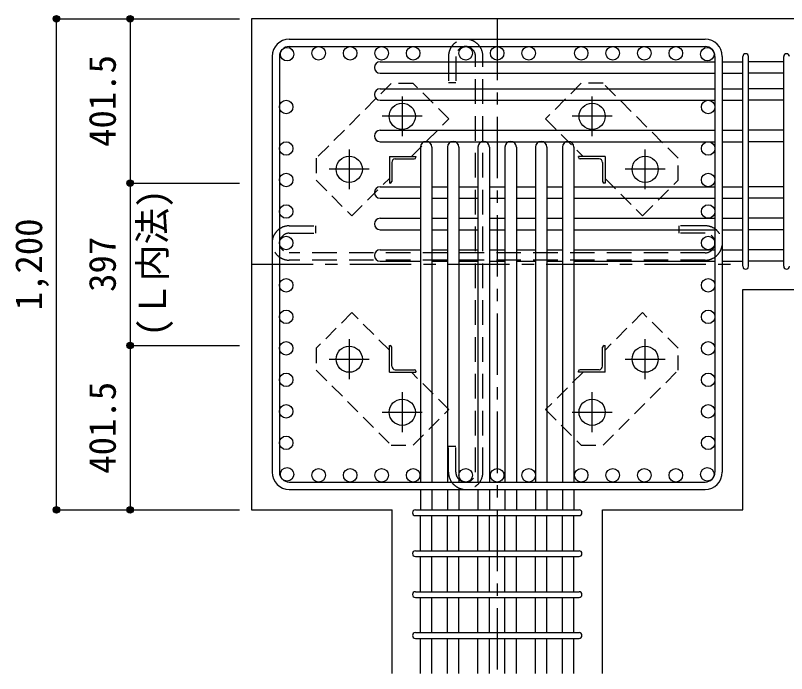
# Model space of a CAD drawing. Units: millimetres at full size, sheet at 1:30. Extents: x -5973 to 5954, y -4195 to 4201.
# Drawn here: x -625 to 1259, y 1456 to 3064 of the extents above; entities that cross this region are included whole.
import ezdxf
from ezdxf.enums import TextEntityAlignment as Align

# ---------------------------------------------------------------- set-up
doc = ezdxf.new("R2010")
doc.units = ezdxf.units.MM
doc.header["$LTSCALE"] = 30
doc.header["$PDMODE"] = 32
doc.header["$PDSIZE"] = 15
for name, pattern in [('CHAIN1', [8, 5, -1, 1, -1]), ('DASHED1', [1.8, 1.2, -0.6]), ('DASHED2', [3, 2, -1])]:
    doc.linetypes.add(name, pattern=pattern)
for name, color, linetype in [('0-1_躯体線', 2, 'Continuous'), ('0-2_アンカーボルト', 4, 'CHAIN1'), ('0-3_立上り筋', 3, 'Continuous'), ('0-4_フープ筋', 7, 'Continuous'), ('0-5_基礎梁筋', 7, 'Continuous'), ('0-6_スタラップ筋', 7, 'Continuous'), ('0-7_文字', 4, 'Continuous'), ('0-9_プレート', 4, 'DASHED1'), ('0-A_アングル', 4, 'Continuous'), ('0-C', 7, 'DASHED2'), ('0-D_寸法', 4, 'Continuous')]:
    doc.layers.add(name, color=color, linetype=linetype)
doc.styles.add('ＭＳ ゴシック', font='')
doc.styles.get('ＭＳ ゴシック').set_extended_font_data('MS Gothic')

msp = doc.modelspace()

# ---------------------------------------------------------------- linework, layer by layer
at = {"layer": '0-1_躯体線'}
for p, q in [((1552.44, 3056.03), (-47.56, 3056.03)), ((-47.56, 3056.03), (-47.56, 1856.03)), ((1152.44, 2394.03), (1552.44, 2394.03)), ((1152.44, 1856.03), (1152.44, 2394.03)), ((-47.56, 1856.03), (295.44, 1856.03)), ((295.44, 1456.03), (295.44, 1856.03)), ((809.44, 1456.03), (809.44, 1856.03)), ((809.44, 1856.03), (1152.44, 1856.03))]:
    msp.add_line(p, q, dxfattribs=at)
at = {"layer": '0-2_アンカーボルト'}
for p, q in [((320.44, 2866.23), (320.44, 2768.73)), ((784.44, 2768.73), (784.44, 2866.23)), ((369.24, 2817.53), (271.74, 2817.53)), ((833.14, 2817.53), (735.64, 2817.53)), ((190.94, 2736.73), (190.94, 2639.23)), ((913.94, 2639.23), (913.94, 2736.73)), ((239.74, 2688.03), (142.24, 2688.03)), ((962.64, 2688.03), (865.14, 2688.03)), ((190.94, 2272.83), (190.94, 2175.33)), ((913.94, 2175.33), (913.94, 2272.83)), ((142.24, 2224.03), (239.74, 2224.03)), ((865.14, 2224.03), (962.64, 2224.03)), ((320.44, 2143.33), (320.44, 2045.83)), ((784.44, 2045.83), (784.44, 2143.33)), ((271.74, 2094.53), (369.24, 2094.53)), ((735.64, 2094.53), (833.14, 2094.53))]:
    msp.add_line(p, q, dxfattribs=at)
at = {"layer": '0-2_アンカーボルト', "color": 3, "linetype": 'Continuous'}
for centre in [(320.44, 2817.53), (784.44, 2817.53), (190.94, 2688.03), (913.94, 2688.03), (190.94, 2224.03), (913.94, 2224.03), (320.44, 2094.53), (784.44, 2094.53)]:
    msp.add_circle(centre, 32, dxfattribs=at)
at = {"layer": '0-3_立上り筋'}
for centre in [(39.13, 2969.33), (116.13, 2971.53), (193.13, 2971.53), (270.13, 2971.53), (347.13, 2971.53), (475.44, 2971.53), (552.44, 2971.53), (629.44, 2971.53), (757.74, 2971.53), (834.74, 2971.53), (911.74, 2971.53), (988.74, 2971.53), (1065.74, 2969.33), (36.94, 2840.33), (1067.94, 2840.33), (36.94, 2739.03), (1067.94, 2739.03), (36.94, 2662.03), (1067.94, 2662.03), (36.94, 2585.03), (1067.94, 2585.03), (36.94, 2508.03), (1067.94, 2508.03), (36.94, 2404.73), (1067.94, 2404.73), (36.94, 2327.73), (1067.94, 2327.73), (36.94, 2250.73), (1067.94, 2250.73), (36.94, 2173.73), (1067.94, 2173.73), (36.94, 2096.73), (1067.94, 2096.73), (36.94, 2019.73), (1067.94, 2019.73), (39.13, 1942.73), (116.13, 1940.53), (193.13, 1940.53), (270.13, 1940.53), (347.13, 1940.53), (475.44, 1940.53), (552.44, 1940.53), (629.44, 1940.53), (757.74, 1940.53), (834.74, 1940.53), (911.74, 1940.53), (988.74, 1940.53), (1065.74, 1942.73)]:
    msp.add_circle(centre, 16.5, dxfattribs=at)
at = {"layer": '0-4_フープ筋'}
for p, q in [((44.44, 3006.03), (1060.44, 3006.03)), ((44.44, 2988.03), (1060.44, 2988.03)), ((2.44, 2964.03), (2.44, 1948.03)), ((20.44, 2964.03), (20.44, 1948.03)), ((1084.44, 2964.03), (1084.44, 1948.03)), ((1102.44, 2964.03), (1102.44, 1948.03)), ((44.44, 1924.03), (1060.44, 1924.03)), ((44.44, 1906.03), (1060.44, 1906.03))]:
    msp.add_line(p, q, dxfattribs=at)
for centre, radius, start, end in [((44.44, 2964.03), 42, 90, 180), ((1060.44, 2964.03), 42, 0, 90), ((44.44, 2964.03), 24, 90, 180), ((1060.44, 2964.03), 24, 0, 90), ((44.44, 1948.03), 42, 180, 270), ((44.44, 1948.03), 24, 180, 270), ((1060.44, 1948.03), 24, 270, 0), ((1060.44, 1948.03), 42, 270, 0)]:
    msp.add_arc(centre, radius, start, end, dxfattribs=at)
at = {"layer": '0-5_基礎梁筋'}
for p, q in [((266.44, 2950.83), (1084.44, 2950.83)), ((1102.44, 2950.83), (1152.44, 2950.83)), ((1252.44, 2950.83), (1166.44, 2950.83)), ((266.44, 2922.83), (1084.44, 2922.83)), ((1102.44, 2922.83), (1152.44, 2922.83)), ((1252.44, 2922.83), (1166.44, 2922.83)), ((266.44, 2884.83), (1084.44, 2884.83)), ((1102.44, 2884.83), (1152.44, 2884.83)), ((1252.44, 2884.83), (1166.44, 2884.83)), ((266.44, 2856.83), (1084.44, 2856.83)), ((1102.44, 2856.83), (1152.44, 2856.83)), ((1252.44, 2856.83), (1166.44, 2856.83)), ((266.44, 2783.53), (1084.44, 2783.53)), ((1102.44, 2783.53), (1152.44, 2783.53)), ((1252.44, 2783.53), (1166.44, 2783.53)), ((266.44, 2755.53), (1084.44, 2755.53)), ((1102.44, 2755.53), (1152.44, 2755.53)), ((1252.44, 2755.53), (1166.44, 2755.53)), ((364.94, 2742.03), (364.94, 1924.03)), ((392.94, 2742.03), (392.94, 1924.03)), ((430.94, 2742.03), (430.94, 1924.03)), ((458.94, 2742.03), (458.94, 1924.03)), ((505.44, 2742.03), (505.44, 1924.03)), ((533.44, 2742.03), (533.44, 1924.03)), ((571.44, 2742.03), (571.44, 1924.03)), ((599.44, 2742.03), (599.44, 1924.03)), ((645.94, 2742.03), (645.94, 1924.03)), ((673.94, 2742.03), (673.94, 1924.03)), ((711.94, 2742.03), (711.94, 1924.03)), ((739.94, 2742.03), (739.94, 1924.03)), ((266.44, 2645.53), (364.94, 2645.53)), ((392.94, 2645.53), (430.94, 2645.53)), ((458.94, 2645.53), (505.44, 2645.53)), ((533.44, 2645.53), (571.44, 2645.53)), ((599.44, 2645.53), (645.94, 2645.53)), ((673.94, 2645.53), (711.94, 2645.53)), ((739.94, 2645.53), (1084.44, 2645.53)), ((1102.44, 2645.53), (1152.44, 2645.53)), ((1252.44, 2645.53), (1166.44, 2645.53)), ((266.44, 2617.53), (364.94, 2617.53)), ((392.94, 2617.53), (430.94, 2617.53)), ((458.94, 2617.53), (505.44, 2617.53)), ((533.44, 2617.53), (571.44, 2617.53)), ((599.44, 2617.53), (645.94, 2617.53)), ((673.94, 2617.53), (711.94, 2617.53)), ((739.94, 2617.53), (1084.44, 2617.53)), ((1102.44, 2617.53), (1152.44, 2617.53)), ((1252.44, 2617.53), (1166.44, 2617.53)), ((266.44, 2568.53), (364.94, 2568.53)), ((392.94, 2568.53), (430.94, 2568.53)), ((458.94, 2568.53), (505.44, 2568.53)), ((533.44, 2568.53), (571.44, 2568.53)), ((599.44, 2568.53), (645.94, 2568.53)), ((673.94, 2568.53), (711.94, 2568.53)), ((739.94, 2568.53), (1084.44, 2568.53)), ((1102.44, 2568.53), (1152.44, 2568.53)), ((1252.44, 2568.53), (1166.44, 2568.53)), ((266.44, 2540.53), (364.94, 2540.53)), ((392.94, 2540.53), (430.94, 2540.53)), ((458.94, 2540.53), (505.44, 2540.53)), ((533.44, 2540.53), (571.44, 2540.53)), ((599.44, 2540.53), (645.94, 2540.53)), ((673.94, 2540.53), (711.94, 2540.53)), ((739.94, 2540.53), (1084.44, 2540.53)), ((1102.44, 2540.53), (1152.44, 2540.53)), ((1252.44, 2540.53), (1166.44, 2540.53)), ((266.44, 2491.53), (364.94, 2491.53)), ((392.94, 2491.53), (430.94, 2491.53)), ((458.94, 2491.53), (505.44, 2491.53)), ((533.44, 2491.53), (571.44, 2491.53)), ((599.44, 2491.53), (645.94, 2491.53)), ((673.94, 2491.53), (711.94, 2491.53)), ((739.94, 2491.53), (1084.44, 2491.53)), ((1102.44, 2491.53), (1152.44, 2491.53)), ((1252.44, 2491.53), (1166.44, 2491.53)), ((266.44, 2463.53), (364.94, 2463.53)), ((392.94, 2463.53), (430.94, 2463.53)), ((458.94, 2463.53), (505.44, 2463.53)), ((533.44, 2463.53), (571.44, 2463.53)), ((599.44, 2463.53), (645.94, 2463.53)), ((673.94, 2463.53), (711.94, 2463.53)), ((739.94, 2463.53), (1084.44, 2463.53)), ((1102.44, 2463.53), (1152.44, 2463.53)), ((1252.44, 2463.53), (1166.44, 2463.53)), ((364.94, 1906.03), (364.94, 1856.03)), ((392.94, 1906.03), (392.94, 1856.03)), ((430.94, 1906.03), (430.94, 1856.03)), ((458.94, 1906.03), (458.94, 1856.03)), ((505.44, 1906.03), (505.44, 1856.03)), ((533.44, 1906.03), (533.44, 1856.03)), ((571.44, 1906.03), (571.44, 1856.03)), ((599.44, 1906.03), (599.44, 1856.03)), ((645.94, 1906.03), (645.94, 1856.03)), ((673.94, 1906.03), (673.94, 1856.03)), ((711.94, 1906.03), (711.94, 1856.03)), ((739.94, 1906.03), (739.94, 1856.03)), ((364.94, 1756.03), (364.94, 1842.03)), ((392.94, 1756.03), (392.94, 1842.03)), ((430.94, 1756.03), (430.94, 1842.03)), ((458.94, 1756.03), (458.94, 1842.03)), ((505.44, 1756.03), (505.44, 1842.03)), ((533.44, 1756.03), (533.44, 1842.03)), ((571.44, 1756.03), (571.44, 1842.03)), ((599.44, 1756.03), (599.44, 1842.03)), ((645.94, 1756.03), (645.94, 1842.03)), ((673.94, 1756.03), (673.94, 1842.03)), ((711.94, 1756.03), (711.94, 1842.03)), ((739.94, 1756.03), (739.94, 1842.03)), ((364.94, 1656.03), (364.94, 1742.03)), ((392.94, 1656.03), (392.94, 1742.03)), ((430.94, 1656.03), (430.94, 1742.03)), ((458.94, 1656.03), (458.94, 1742.03)), ((505.44, 1656.03), (505.44, 1742.03)), ((533.44, 1656.03), (533.44, 1742.03)), ((571.44, 1656.03), (571.44, 1742.03)), ((599.44, 1656.03), (599.44, 1742.03)), ((645.94, 1656.03), (645.94, 1742.03)), ((673.94, 1656.03), (673.94, 1742.03)), ((711.94, 1656.03), (711.94, 1742.03)), ((739.94, 1656.03), (739.94, 1742.03)), ((364.94, 1556.03), (364.94, 1642.03)), ((392.94, 1556.03), (392.94, 1642.03)), ((430.94, 1556.03), (430.94, 1642.03)), ((458.94, 1556.03), (458.94, 1642.03)), ((505.44, 1556.03), (505.44, 1642.03)), ((533.44, 1556.03), (533.44, 1642.03)), ((571.44, 1556.03), (571.44, 1642.03)), ((599.44, 1556.03), (599.44, 1642.03)), ((645.94, 1556.03), (645.94, 1642.03)), ((673.94, 1556.03), (673.94, 1642.03)), ((711.94, 1556.03), (711.94, 1642.03)), ((739.94, 1556.03), (739.94, 1642.03)), ((364.94, 1456.03), (364.94, 1542.03)), ((392.94, 1456.03), (392.94, 1542.03)), ((430.94, 1456.03), (430.94, 1542.03)), ((458.94, 1456.03), (458.94, 1542.03)), ((505.44, 1456.03), (505.44, 1542.03)), ((533.44, 1456.03), (533.44, 1542.03)), ((571.44, 1456.03), (571.44, 1542.03)), ((599.44, 1456.03), (599.44, 1542.03)), ((645.94, 1456.03), (645.94, 1542.03)), ((673.94, 1456.03), (673.94, 1542.03)), ((711.94, 1456.03), (711.94, 1542.03)), ((739.94, 1456.03), (739.94, 1542.03))]:
    msp.add_line(p, q, dxfattribs=at)
for centre, start, end in [((266.44, 2936.83), 90, 270), ((266.44, 2870.83), 90, 270), ((266.44, 2769.53), 90, 270), ((378.94, 2742.03), 0, 180), ((444.94, 2742.03), 0, 180), ((519.44, 2742.03), 0, 180), ((585.44, 2742.03), 0, 180), ((659.94, 2742.03), 0, 180), ((725.94, 2742.03), 0, 180), ((266.44, 2631.53), 90, 270), ((266.44, 2554.53), 90, 270), ((266.44, 2477.53), 90, 270)]:
    msp.add_arc(centre, 14, start, end, dxfattribs=at)
at = {"layer": '0-6_スタラップ筋'}
for p, q in [((1152.44, 2451.03), (1152.44, 2963.33)), ((1166.44, 2451.03), (1166.44, 2963.33)), ((1252.44, 2451.03), (1252.44, 2963.33)), ((352.44, 1856.03), (752.44, 1856.03)), ((352.44, 1842.03), (752.44, 1842.03)), ((352.44, 1756.03), (752.44, 1756.03)), ((352.44, 1742.03), (752.44, 1742.03)), ((352.44, 1656.03), (752.44, 1656.03)), ((352.44, 1642.03), (752.44, 1642.03)), ((352.44, 1556.03), (752.44, 1556.03)), ((352.44, 1542.03), (752.44, 1542.03))]:
    msp.add_line(p, q, dxfattribs=at)
for centre, start, end in [((1159.44, 2963.33), 0, 180), ((1159.44, 2963.33), 0, 180), ((1159.44, 2963.33), 0, 180), ((1159.44, 2963.33), 0, 180), ((1259.44, 2963.33), 0, 180), ((1159.44, 2451.03), 180, 0), ((1159.44, 2451.03), 180, 0), ((1159.44, 2451.03), 180, 0), ((1159.44, 2451.03), 180, 0), ((1259.44, 2451.03), 180, 0), ((352.44, 1849.03), 90, 270), ((352.44, 1849.03), 90, 270), ((352.44, 1849.03), 90, 270), ((352.44, 1849.03), 90, 270), ((752.44, 1849.03), 270, 90), ((752.44, 1849.03), 270, 90), ((752.44, 1849.03), 270, 90), ((752.44, 1849.03), 270, 90), ((352.44, 1749.03), 90, 270), ((752.44, 1749.03), 270, 90), ((352.44, 1649.03), 90, 270), ((752.44, 1649.03), 270, 90), ((352.44, 1549.03), 90, 270), ((752.44, 1549.03), 270, 90)]:
    msp.add_arc(centre, 7, start, end, dxfattribs=at)
at = {"layer": '0-9_プレート'}
for points in [[(342.64, 2719.53), (434.24, 2811.13), (347.24, 2898.03), (293.54, 2898.03), (110.34, 2714.93)], [(811.34, 2898.13), (757.64, 2898.13), (670.64, 2811.13), (762.24, 2719.53)], [(815.94, 2665.83), (907.54, 2574.23), (994.44, 2661.23), (994.44, 2714.93), (811.34, 2898.13)], [(110.34, 2714.93), (110.34, 2661.23), (197.34, 2574.23), (288.94, 2665.83)], [(288.94, 2246.23), (197.34, 2337.83), (110.44, 2250.83), (110.44, 2197.13), (293.54, 2013.93)], [(994.54, 2197.13), (994.54, 2250.83), (907.54, 2337.83), (815.94, 2246.23)], [(293.54, 2013.93), (347.24, 2013.93), (434.24, 2100.93), (342.64, 2192.53)], [(762.24, 2192.53), (670.64, 2100.93), (757.64, 2014.03), (811.34, 2014.03), (994.54, 2197.13)]]:
    msp.add_lwpolyline(points, dxfattribs=at)
at = {"layer": '0-A_アングル'}
for p, q in [((288.94, 2719.53), (353.94, 2719.53)), ((288.94, 2719.53), (288.94, 2654.53)), ((303.44, 2713.53), (349.94, 2713.53)), ((353.94, 2719.53), (353.94, 2717.53)), ((815.94, 2719.53), (750.94, 2719.53)), ((750.94, 2717.53), (750.94, 2719.53)), ((801.44, 2713.53), (754.94, 2713.53)), ((815.94, 2719.53), (815.94, 2654.53)), ((294.94, 2705.03), (294.94, 2658.53)), ((809.94, 2705.03), (809.94, 2658.53)), ((290.94, 2654.53), (288.94, 2654.53)), ((815.94, 2654.53), (813.94, 2654.53)), ((288.94, 2257.53), (290.94, 2257.53)), ((288.94, 2192.53), (288.94, 2257.53)), ((294.94, 2207.03), (294.94, 2253.53)), ((809.94, 2207.03), (809.94, 2253.53)), ((813.94, 2257.53), (815.94, 2257.53)), ((815.94, 2192.53), (815.94, 2257.53)), ((288.94, 2192.53), (353.94, 2192.53)), ((303.44, 2198.53), (349.94, 2198.53)), ((353.94, 2194.53), (353.94, 2192.53)), ((750.94, 2192.53), (750.94, 2194.53)), ((815.94, 2192.53), (750.94, 2192.53)), ((801.44, 2198.53), (754.94, 2198.53))]:
    msp.add_line(p, q, dxfattribs=at)
for centre, radius, start, end in [((303.44, 2705.03), 8.5, 90, 180), ((349.94, 2717.53), 4, 270, 0), ((754.94, 2717.53), 4, 180, 270), ((801.44, 2705.03), 8.5, 0, 90), ((290.94, 2658.53), 4, 270, 0), ((813.94, 2658.53), 4, 180, 270), ((290.94, 2253.53), 4, 0, 90), ((813.94, 2253.53), 4, 90, 180), ((303.44, 2207.03), 8.5, 180, 270), ((801.44, 2207.03), 8.5, 270, 0), ((349.94, 2194.53), 4, 0, 90), ((754.94, 2194.53), 4, 90, 180)]:
    msp.add_arc(centre, radius, start, end, dxfattribs=at)
at = {"layer": '0-C'}
for p, q in [((433.44, 2964.03), (433.44, 2900.03)), ((451.44, 2964.03), (451.44, 2900.03)), ((499.44, 1948.03), (499.44, 2964.03)), ((517.44, 1948.03), (517.44, 2964.03)), ((433.44, 2900.03), (451.44, 2900.03)), ((44.44, 2550.03), (108.44, 2550.03)), ((108.44, 2550.03), (108.44, 2532.03)), ((996.44, 2550.03), (996.44, 2532.03)), ((1060.44, 2550.03), (996.44, 2550.03)), ((44.44, 2532.03), (108.44, 2532.03)), ((1060.44, 2532.03), (996.44, 2532.03)), ((1060.44, 2484.03), (44.44, 2484.03)), ((1060.44, 2466.03), (44.44, 2466.03)), ((451.44, 1948.03), (451.44, 2012.03))]:
    msp.add_line(p, q, dxfattribs=at)
msp.add_lwpolyline([(433.44, 1948.03), (433.44, 2012.03), (451.44, 2012.03)], dxfattribs=at)
for centre, radius, start, end in [((475.44, 2964.03), 42, 0, 180), ((475.44, 2964.03), 24, 0, 180), ((44.44, 2508.03), 42, 90, 270), ((1060.44, 2508.03), 42, 270, 90), ((44.44, 2508.03), 24, 90, 270), ((1060.44, 2508.03), 24, 270, 90), ((475.44, 1948.03), 42, 180, 0), ((475.44, 1948.03), 24, 180, 0)]:
    msp.add_arc(centre, radius, start, end, dxfattribs=at)
at = {"layer": '0-D_寸法'}
for p, q in [((-524.6, 3056.03), (-344.6, 3056.03)), ((-524.6, 3056.03), (-344.6, 3056.03)), ((-524.6, 1856.03), (-524.6, 3056.03)), ((-344.6, 3056.03), (-344.6, 2654.53)), ((-344.6, 3056.03), (-77.56, 3056.03)), ((-344.6, 2654.53), (-77.56, 2654.53)), ((-344.6, 2654.53), (-344.6, 2257.53)), ((-344.6, 2257.53), (-77.56, 2257.53)), ((-344.6, 2257.53), (-344.6, 1856.03)), ((-524.6, 1856.03), (-344.6, 1856.03)), ((-344.6, 1856.03), (-77.56, 1856.03)), ((-344.6, 1856.03), (-77.56, 1856.03))]:
    msp.add_line(p, q, dxfattribs=at)
at = {"layer": '0-D_寸法', "linetype": 'CHAIN1'}
for p, q in [((552.44, 3056.03), (552.44, 1456.03)), ((-47.56, 2456.03), (1152.44, 2456.03))]:
    msp.add_line(p, q, dxfattribs=at)
at = {"layer": '0-D_寸法'}
for centre, radius in [((-524.6, 3056.03), 8), ((-524.6, 3056.03), 7.2), ((-524.6, 3056.03), 6.4), ((-524.6, 3056.03), 5.6), ((-524.6, 3056.03), 4.8), ((-524.6, 3056.03), 4), ((-524.6, 3056.03), 3.2), ((-524.6, 3056.03), 2.4), ((-524.6, 3056.03), 1.6), ((-524.6, 3056.03), 0.8), ((-344.6, 3056.03), 8), ((-344.6, 3056.03), 7.2), ((-344.6, 3056.03), 6.4), ((-344.6, 3056.03), 5.6), ((-344.6, 3056.03), 4.8), ((-344.6, 3056.03), 4), ((-344.6, 3056.03), 3.2), ((-344.6, 3056.03), 2.4), ((-344.6, 3056.03), 1.6), ((-344.6, 3056.03), 0.8), ((-344.6, 2654.53), 8), ((-344.6, 2654.53), 7.2), ((-344.6, 2654.53), 6.4), ((-344.6, 2654.53), 5.6), ((-344.6, 2654.53), 4.8), ((-344.6, 2654.53), 4), ((-344.6, 2654.53), 3.2), ((-344.6, 2654.53), 2.4), ((-344.6, 2654.53), 1.6), ((-344.6, 2654.53), 0.8), ((-344.6, 2257.53), 8), ((-344.6, 2257.53), 7.2), ((-344.6, 2257.53), 6.4), ((-344.6, 2257.53), 5.6), ((-344.6, 2257.53), 4.8), ((-344.6, 2257.53), 4), ((-344.6, 2257.53), 3.2), ((-344.6, 2257.53), 2.4), ((-344.6, 2257.53), 1.6), ((-344.6, 2257.53), 0.8), ((-524.6, 1856.03), 8), ((-524.6, 1856.03), 7.2), ((-524.6, 1856.03), 6.4), ((-524.6, 1856.03), 5.6), ((-524.6, 1856.03), 4.8), ((-524.6, 1856.03), 4), ((-524.6, 1856.03), 3.2), ((-524.6, 1856.03), 2.4), ((-524.6, 1856.03), 1.6), ((-524.6, 1856.03), 0.8), ((-344.6, 1856.03), 8), ((-344.6, 1856.03), 7.2), ((-344.6, 1856.03), 6.4), ((-344.6, 1856.03), 5.6), ((-344.6, 1856.03), 4.8), ((-344.6, 1856.03), 4), ((-344.6, 1856.03), 3.2), ((-344.6, 1856.03), 2.4), ((-344.6, 1856.03), 1.6), ((-344.6, 1856.03), 0.8)]:
    msp.add_circle(centre, radius, dxfattribs=at)
at = {"layer": '0-D_寸法', "color": 7}
for p in [(-524.6, 3056.03), (-344.6, 3056.03), (-344.6, 2654.53), (-344.6, 2257.53), (-524.6, 1856.03), (-344.6, 1856.03)]:
    msp.add_point(p, dxfattribs=at)

# ---------------------------------------------------------------- texts
at = {"layer": '0-7_文字', "style": 'ＭＳ ゴシック'}
msp.add_text('(Ｌ内法)', height=65.98, rotation=90, dxfattribs=at).set_placement((-237.36, 2279.25), align=Align.BOTTOM_LEFT)
at = {"layer": '0-D_寸法', "style": 'ＭＳ ゴシック'}
for s, p in [('401.5', (-359.6, 2742.78)), ('1,200', (-539.6, 2343.53)), ('397', (-359.6, 2388.53)), ('401.5', (-359.6, 1944.28))]:
    msp.add_text(s, height=65.98, rotation=90, dxfattribs=at).set_placement(p, align=Align.BOTTOM_LEFT)

doc.saveas('drawing.dxf')
